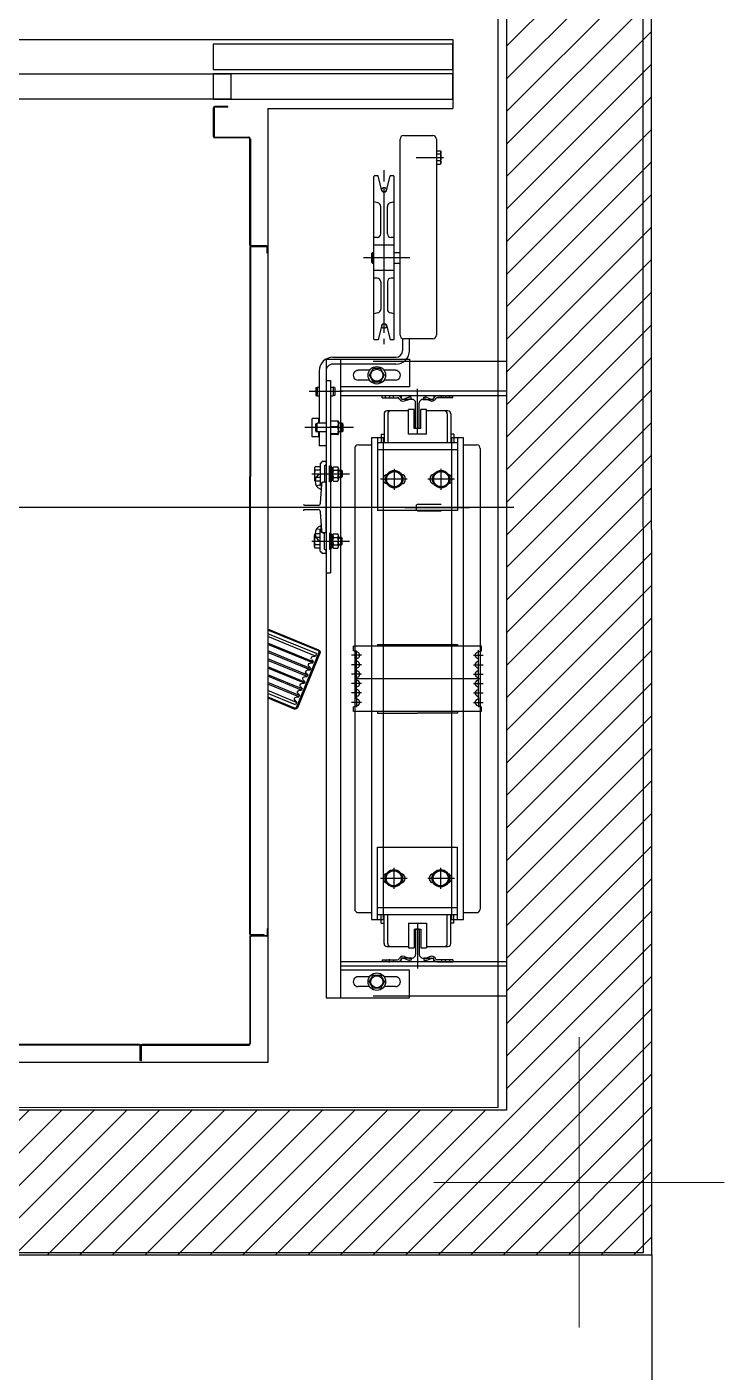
# Model space of a CAD drawing. Header units: metres. Extents: x 219 to 707, y -561 to -17.
# Drawn here: x 358.946 to 359.911, y -282.827 to -280.973 of the extents above; entities that cross this region are included whole.
import ezdxf

# ---------------------------------------------------------------- set-up
doc = ezdxf.new("R2010")
doc.units = ezdxf.units.M
for name, color, linetype in [('A-ASCENSORES', 1, 'Continuous'), ('Dr Ejes en bloque', 4, 'Continuous'), ('DR SOLAPE PILARES', 7, 'Continuous'), ('PISO', 251, 'Continuous'), ('TCOTA', 1, 'Continuous')]:
    doc.layers.add(name, color=color, linetype=linetype)
doc.layers.add('PILAR_EJES', color=1, linetype='Continuous', lineweight=0)
doc.layers.add('PILAR_HORMIGON', color=5, linetype='Continuous', lineweight=20)

# ---------------------------------------------------------------- blocks, each defined once
blk = doc.blocks.new('ASCENSOR PT')
for p, q in [((0.339, 0.5825), (0.339, 1.8975)), ((0.339, 1.8975), (1.3251, 1.8975)), ((0.5131, 1.8945), (0.5131, 1.8743)), ((0.514, 1.8945), (0.5131, 1.8945)), ((0.514, 1.8743), (0.514, 1.8945)), ((0.514, 1.8743), (0.514, 1.8945)), ((0.514, 1.8945), (0.5149, 1.8945)), ((0.5149, 1.8945), (0.5149, 1.8743)), ((0.5122, 1.8734), (0.3653, 1.8734)), ((0.3653, 1.8725), (0.5122, 1.8725)), ((0.5158, 1.8734), (1.1483, 1.8734)), ((0.5158, 1.8725), (1.1483, 1.8725)), ((0.3631, 1.8713), (0.3631, 1.7243)), ((0.364, 1.7243), (0.364, 1.8713)), ((0.0098, 1.8058), (0.1938, 1.8058)), ((0.0098, 1.8058), (0.0098, 0.9312)), ((0.2588, 1.8082), (0.1438, 1.8082)), ((0.1438, 1.8082), (0.1438, 1.7701)), ((0.2388, 0.9282), (0.2388, 1.8082)), ((0.2588, 0.9282), (0.2588, 1.8082)), ((0.1631, 1.7928), (0.1788, 1.7928)), ((0.1988, 1.7928), (0.2146, 1.7928)), ((0.0098, 1.7649), (0.2388, 1.7649)), ((0.1328, 1.7585), (0.1328, 1.7681)), ((0.1328, 1.7065), (0.1328, 1.7642)), ((0.1438, 1.7701), (0.2388, 1.7701)), ((0.1631, 1.7793), (0.1788, 1.7793)), ((0.1988, 1.7793), (0.2146, 1.7793)), ((0.0098, 1.7585), (0.2388, 1.7585)), ((0.0842, 1.7558), (0.0842, 1.7585)), ((0.1054, 1.7585), (0.0842, 1.7585)), ((0.0842, 1.7558), (0.1054, 1.7558)), ((0.0887, 1.7558), (0.0887, 1.7585)), ((0.0942, 1.7594), (0.0942, 1.755)), ((0.0997, 1.7558), (0.0997, 1.7585)), ((0.1078, 1.7544), (0.1081, 1.7538)), ((0.1105, 1.7552), (0.1101, 1.7558)), ((0.1103, 1.7585), (0.1103, 1.7545)), ((0.1103, 1.7585), (0.1553, 1.7585)), ((0.1253, 1.7535), (0.1113, 1.7535)), ((0.12, 1.7562), (0.1138, 1.7539)), ((0.1148, 1.7514), (0.1209, 1.7536)), ((0.1242, 1.7565), (0.1219, 1.7565)), ((0.1219, 1.7538), (0.1242, 1.7538)), ((0.1242, 1.7538), (0.1242, 1.7565)), ((0.1303, 1.7135), (0.1303, 1.7485)), ((0.1353, 1.7135), (0.1353, 1.7485)), ((0.1403, 1.7535), (0.1543, 1.7535)), ((0.1414, 1.7538), (0.1414, 1.7565)), ((0.1414, 1.7565), (0.1438, 1.7565)), ((0.1438, 1.7538), (0.1414, 1.7538)), ((0.1509, 1.7514), (0.1447, 1.7536)), ((0.1457, 1.7562), (0.1518, 1.7539)), ((0.1551, 1.7552), (0.1555, 1.7558)), ((0.1553, 1.7585), (0.1553, 1.7545)), ((0.1579, 1.7544), (0.1575, 1.7538)), ((0.1603, 1.7585), (0.1814, 1.7585)), ((0.1814, 1.7558), (0.1603, 1.7558)), ((0.1659, 1.7558), (0.1659, 1.7585)), ((0.1714, 1.7594), (0.1714, 1.755)), ((0.1769, 1.7558), (0.1769, 1.7585)), ((0.1814, 1.7558), (0.1814, 1.7585)), ((0.0868, 1.7335), (0.0868, 1.6935)), ((0.1203, 1.7375), (0.0908, 1.7375)), ((0.0918, 1.7335), (0.0918, 1.6935)), ((0.1203, 1.7055), (0.1203, 1.7395)), ((0.1283, 1.7395), (0.1203, 1.7395)), ((0.1283, 1.7135), (0.1283, 1.7395)), ((0.1453, 1.7395), (0.1373, 1.7395)), ((0.1373, 1.7135), (0.1373, 1.7395)), ((0.1453, 1.7055), (0.1453, 1.7395)), ((0.1748, 1.7375), (0.1453, 1.7375)), ((0.1738, 1.7335), (0.1738, 1.6935)), ((0.1788, 1.7335), (0.1788, 1.6935)), ((0.1373, 1.7135), (0.1283, 1.7135)), ((0.1303, 1.7135), (0.1353, 1.7135)), ((0.339, 1.7216), (0.339, 1.7134)), ((0.339, 1.7134), (0.3399, 1.7134)), ((0.3399, 1.7134), (0.3399, 1.7216)), ((0.3408, 1.7234), (0.3622, 1.7234)), ((0.3622, 1.7225), (0.3408, 1.7225)), ((0.3622, 1.7225), (0.344, 1.7225)), ((0.344, 1.7225), (0.344, 1.7216)), ((0.344, 1.7216), (0.3622, 1.7216)), ((0.3631, 1.7207), (0.3631, 1.405)), ((0.364, 1.7207), (0.364, 1.405)), ((0.0693, 1.6909), (0.0513, 1.6909)), ((0.0693, 1.7005), (0.0693, 1.0366)), ((0.0853, 1.7005), (0.0693, 1.7005)), ((0.0778, 1.7005), (0.0778, 1.6006)), ((0.0868, 1.7005), (0.0778, 1.7005)), ((0.1878, 1.6935), (0.0778, 1.6935)), ((0.0828, 1.7055), (0.0828, 1.6935)), ((0.0828, 1.7055), (0.0868, 1.7055)), ((0.0853, 1.7005), (0.0853, 1.0366)), ((0.1453, 1.7055), (0.1203, 1.7055)), ((0.1283, 1.7055), (0.1203, 1.7055)), ((0.1828, 1.7055), (0.1788, 1.7055)), ((0.1878, 1.7005), (0.1788, 1.7005)), ((0.1963, 1.7005), (0.1803, 1.7005)), ((0.1803, 1.0366), (0.1803, 1.7005)), ((0.1828, 1.7055), (0.1828, 1.6935)), ((0.1878, 1.7005), (0.1878, 1.6006)), ((0.1963, 1.0366), (0.1963, 1.7005)), ((0.2143, 1.6909), (0.1963, 1.6909)), ((0.0463, 1.0512), (0.0463, 1.6859)), ((0.1878, 1.684), (0.0778, 1.684)), ((0.2193, 1.0512), (0.2193, 1.6859)), ((0.0904, 1.6495), (0.1008, 1.6555)), ((0.1008, 1.658), (0.1008, 1.6291)), ((0.1008, 1.6555), (0.1112, 1.6495)), ((0.1551, 1.6495), (0.1654, 1.6555)), ((0.1648, 1.658), (0.1648, 1.6291)), ((0.1654, 1.6555), (0.1758, 1.6495)), ((0.1184, 1.6436), (0.082, 1.6436)), ((0.0904, 1.6376), (0.0904, 1.6495)), ((0.1008, 1.6316), (0.0904, 1.6376)), ((0.1112, 1.6376), (0.1008, 1.6316)), ((0.1112, 1.6495), (0.1112, 1.6376)), ((0.1836, 1.6436), (0.1472, 1.6436)), ((0.1551, 1.6376), (0.1551, 1.6495)), ((0.1654, 1.6316), (0.1551, 1.6376)), ((0.1758, 1.6376), (0.1654, 1.6316)), ((0.1758, 1.6495), (0.1758, 1.6376)), ((0.1878, 1.6006), (0.0778, 1.6006)), ((0.0448, 1.4137), (0.2208, 1.4137)), ((0.0448, 1.4137), (0.0448, 1.4075)), ((0.0777, 1.4137), (0.0778, 1.4162)), ((0.0778, 1.4162), (0.1328, 1.4162)), ((0.1878, 1.4162), (0.1328, 1.4162)), ((0.188, 1.4137), (0.1878, 1.4162)), ((0.2208, 1.4137), (0.2208, 1.4075)), ((0.0556, 1.4012), (0.0421, 1.4012)), ((0.0504, 1.4054), (0.0448, 1.4075)), ((0.0488, 1.3944), (0.0488, 1.4079)), ((0.0504, 1.397), (0.0488, 1.3964)), ((0.0488, 1.3964), (0.0488, 1.393)), ((0.0488, 1.395), (0.0488, 1.3815)), ((0.0504, 1.3924), (0.0488, 1.393)), ((0.2101, 1.4012), (0.2236, 1.4012)), ((0.2153, 1.4054), (0.2208, 1.4075)), ((0.2153, 1.397), (0.2168, 1.3964)), ((0.2153, 1.3924), (0.2168, 1.393)), ((0.2168, 1.3944), (0.2168, 1.4079)), ((0.2168, 1.3964), (0.2168, 1.393)), ((0.2168, 1.395), (0.2168, 1.3815)), ((0.2955, 1.3917), (0.2962, 1.3934)), ((0.2978, 1.389), (0.2955, 1.3917)), ((0.2955, 1.3917), (0.339, 1.3739)), ((0.2998, 1.3938), (0.2962, 1.3934)), ((0.2962, 1.3934), (0.339, 1.3759)), ((0.2993, 1.4011), (0.3007, 1.4045)), ((0.3016, 1.3983), (0.2993, 1.4011)), ((0.2993, 1.4011), (0.339, 1.3848)), ((0.3007, 1.4045), (0.339, 1.3888)), ((0.3631, 1.405), (0.3631, 1.09)), ((0.364, 1.405), (0.364, 1.09)), ((0.0556, 1.3882), (0.0421, 1.3882)), ((0.0556, 1.3752), (0.0421, 1.3752)), ((0.0504, 1.384), (0.0488, 1.3834)), ((0.0488, 1.3834), (0.0488, 1.38)), ((0.0488, 1.382), (0.0488, 1.3685)), ((0.0504, 1.3794), (0.0488, 1.38)), ((0.0504, 1.3794), (0.0488, 1.38)), ((0.2101, 1.3882), (0.2236, 1.3882)), ((0.2101, 1.3752), (0.2236, 1.3752)), ((0.2153, 1.384), (0.2168, 1.3834)), ((0.2153, 1.3794), (0.2168, 1.38)), ((0.2153, 1.3794), (0.2168, 1.38)), ((0.2168, 1.3834), (0.2168, 1.38)), ((0.2168, 1.382), (0.2168, 1.3685)), ((0.2879, 1.3731), (0.2886, 1.3748)), ((0.2901, 1.3703), (0.2879, 1.3731)), ((0.2879, 1.3731), (0.339, 1.3521)), ((0.2921, 1.3752), (0.2886, 1.3748)), ((0.2886, 1.3748), (0.339, 1.3541)), ((0.2917, 1.3824), (0.2924, 1.3841)), ((0.294, 1.3796), (0.2917, 1.3824)), ((0.2917, 1.3824), (0.339, 1.363)), ((0.2959, 1.3845), (0.2924, 1.3841)), ((0.2924, 1.3841), (0.339, 1.365)), ((0.0556, 1.3622), (0.0421, 1.3622)), ((0.0463, 1.3685), (0.2193, 1.3685)), ((0.0504, 1.371), (0.0488, 1.3704)), ((0.0488, 1.3704), (0.0488, 1.367)), ((0.0488, 1.369), (0.0488, 1.3555)), ((0.0504, 1.3664), (0.0488, 1.367)), ((0.0504, 1.3664), (0.0488, 1.367)), ((0.0504, 1.358), (0.0488, 1.3574)), ((0.0488, 1.3574), (0.0488, 1.354)), ((0.0488, 1.356), (0.0488, 1.3425)), ((0.0504, 1.3534), (0.0488, 1.354)), ((0.0504, 1.3534), (0.0488, 1.354)), ((0.2101, 1.3622), (0.2236, 1.3622)), ((0.2153, 1.371), (0.2168, 1.3704)), ((0.2153, 1.3664), (0.2168, 1.367)), ((0.2153, 1.3664), (0.2168, 1.367)), ((0.2153, 1.358), (0.2168, 1.3574)), ((0.2153, 1.3534), (0.2168, 1.354)), ((0.2153, 1.3534), (0.2168, 1.354)), ((0.2168, 1.3704), (0.2168, 1.367)), ((0.2168, 1.369), (0.2168, 1.3555)), ((0.2168, 1.3574), (0.2168, 1.354)), ((0.2168, 1.356), (0.2168, 1.3425)), ((0.2802, 1.3544), (0.2809, 1.3561)), ((0.2802, 1.3544), (0.339, 1.3303)), ((0.2825, 1.3516), (0.2802, 1.3544)), ((0.2845, 1.3565), (0.2809, 1.3561)), ((0.2809, 1.3561), (0.339, 1.3323)), ((0.284, 1.3637), (0.2847, 1.3654)), ((0.2863, 1.361), (0.284, 1.3637)), ((0.284, 1.3637), (0.339, 1.3412)), ((0.2883, 1.3658), (0.2847, 1.3654)), ((0.2847, 1.3654), (0.339, 1.3432)), ((0.0556, 1.3492), (0.0421, 1.3492)), ((0.0556, 1.3362), (0.0421, 1.3362)), ((0.0504, 1.345), (0.0488, 1.3444)), ((0.0488, 1.3444), (0.0488, 1.341)), ((0.0488, 1.3427), (0.0488, 1.3292)), ((0.0504, 1.3404), (0.0488, 1.341)), ((0.2101, 1.3492), (0.2236, 1.3492)), ((0.2101, 1.3362), (0.2236, 1.3362)), ((0.2153, 1.345), (0.2168, 1.3444)), ((0.2153, 1.3404), (0.2168, 1.341)), ((0.2168, 1.3444), (0.2168, 1.341)), ((0.2168, 1.343), (0.2168, 1.3295)), ((0.2719, 1.334), (0.2733, 1.3374)), ((0.2768, 1.3378), (0.2733, 1.3374)), ((0.2733, 1.3374), (0.339, 1.3105)), ((0.2764, 1.3451), (0.2771, 1.3468)), ((0.2764, 1.3451), (0.339, 1.3194)), ((0.2786, 1.3423), (0.2764, 1.3451)), ((0.2806, 1.3471), (0.2771, 1.3468)), ((0.2771, 1.3468), (0.339, 1.3214)), ((0.0504, 1.332), (0.0448, 1.33)), ((0.0448, 1.33), (0.0448, 1.3237)), ((0.0448, 1.3237), (0.2208, 1.3237)), ((0.0778, 1.3212), (0.0777, 1.3237)), ((0.1878, 1.3212), (0.0778, 1.3212)), ((0.1878, 1.3212), (0.188, 1.3237)), ((0.2153, 1.332), (0.2208, 1.33)), ((0.2208, 1.33), (0.2208, 1.3237)), ((0.2719, 1.334), (0.339, 1.3065)), ((0.2525, 0.9575), (0.2525, 1.2225)), ((0.2588, 1.2225), (0.2525, 1.2225)), ((0.2588, 0.9575), (0.2588, 1.2225)), ((0.2487, 1.1888), (0.2427, 1.1888)), ((0.2497, 1.1876), (0.2497, 1.17)), ((0.2519, 1.1876), (0.2497, 1.1876)), ((0.2519, 1.1898), (0.2519, 1.1678)), ((0.2541, 1.1898), (0.2519, 1.1898)), ((0.2519, 1.17), (0.2519, 1.1876)), ((0.2541, 1.1678), (0.2541, 1.1898)), ((0.2588, 1.1948), (0.2588, 1.1916)), ((0.2596, 1.1908), (0.2598, 1.1908)), ((0.2598, 1.1958), (0.2638, 1.1958)), ((0.2608, 1.1898), (0.2608, 1.1686)), ((0.2668, 1.1928), (0.2668, 1.1641)), ((0.2668, 1.1888), (0.2738, 1.1888)), ((0.2668, 1.1888), (0.2668, 1.1688)), ((0.2786, 1.1788), (0.2267, 1.1788)), ((0.2377, 1.1838), (0.2368, 1.1829)), ((0.2368, 1.1829), (0.2368, 1.1747)), ((0.2417, 1.1829), (0.2368, 1.1829)), ((0.2417, 1.1747), (0.2368, 1.1747)), ((0.2368, 1.1747), (0.2377, 1.1738)), ((0.2377, 1.1838), (0.2377, 1.1738)), ((0.2417, 1.1838), (0.2377, 1.1838)), ((0.2377, 1.1738), (0.2417, 1.1738)), ((0.2417, 1.1863), (0.2417, 1.1713)), ((0.2487, 1.1838), (0.2427, 1.1838)), ((0.2487, 1.1738), (0.2427, 1.1738)), ((0.2487, 1.1688), (0.2427, 1.1688)), ((0.2497, 1.1713), (0.2497, 1.1863)), ((0.2519, 1.1798), (0.2497, 1.1808)), ((0.2519, 1.1788), (0.2497, 1.1798)), ((0.2497, 1.17), (0.2519, 1.17)), ((0.2668, 1.1838), (0.2738, 1.1838)), ((0.2668, 1.1738), (0.2738, 1.1738)), ((0.2668, 1.1688), (0.2738, 1.1688)), ((0.2748, 1.1863), (0.2748, 1.1713)), ((0.2519, 1.1678), (0.2541, 1.1678)), ((0.2588, 1.1675), (0.2588, 1.0975)), ((0.2588, 1.1675), (0.262, 1.1675)), ((0.2616, 1.1676), (0.2645, 1.167)), ((0.2667, 1.1384), (0.265, 1.1647)), ((0.2653, 1.166), (0.2653, 1.1589)), ((0.2676, 1.1631), (0.272, 1.1623)), ((0.1502, 1.1325), (0.0611, 1.1325)), ((0.0778, 1.1365), (0.1878, 1.1365)), ((0.0778, 1.0365), (0.0778, 1.1365)), ((0.133, 1.137), (0.1, 1.137)), ((0.134, 1.136), (0.133, 1.137)), ((0.134, 1.136), (0.134, 1.129)), ((0.1878, 1.0365), (0.1878, 1.1365)), ((0.2883, 1.1355), (0.2696, 1.1355)), ((0.2898, 1.137), (0.2898, 1.137)), ((0.133, 1.128), (0.1, 1.128)), ((0.134, 1.129), (0.133, 1.128)), ((0.265, 1.1004), (0.2667, 1.1267)), ((0.2883, 1.1295), (0.2696, 1.1295)), ((0.2898, 1.128), (0.2898, 1.128)), ((0.0898, 1.0995), (0.1002, 1.1055)), ((0.0898, 1.0876), (0.0898, 1.0995)), ((0.1002, 1.1055), (0.1106, 1.0995)), ((0.1008, 1.0791), (0.1008, 1.108)), ((0.1106, 1.0995), (0.1106, 1.0876)), ((0.1544, 1.0995), (0.1648, 1.1055)), ((0.1544, 1.0876), (0.1544, 1.0995)), ((0.1648, 1.0791), (0.1648, 1.108)), ((0.1648, 1.1055), (0.1752, 1.0995)), ((0.1752, 1.0995), (0.1752, 1.0876)), ((0.2487, 1.0963), (0.2427, 1.0963)), ((0.2497, 1.0775), (0.2497, 1.0951)), ((0.2497, 1.0951), (0.2519, 1.0951)), ((0.2519, 1.0753), (0.2519, 1.0973)), ((0.2519, 1.0973), (0.2541, 1.0973)), ((0.2519, 1.0951), (0.2519, 1.0775)), ((0.2541, 1.0973), (0.2541, 1.0753)), ((0.2588, 1.0975), (0.262, 1.0975)), ((0.2608, 1.0753), (0.2608, 1.0965)), ((0.2616, 1.0975), (0.2645, 1.0981)), ((0.2653, 1.0991), (0.2653, 1.1062)), ((0.2668, 1.0723), (0.2668, 1.101)), ((0.2668, 1.0763), (0.2668, 1.0963)), ((0.2668, 1.0963), (0.2738, 1.0963)), ((0.2676, 1.102), (0.272, 1.1028)), ((0.082, 1.0935), (0.1184, 1.0935)), ((0.1002, 1.0816), (0.0898, 1.0876)), ((0.1106, 1.0876), (0.1002, 1.0816)), ((0.1472, 1.0935), (0.1836, 1.0935)), ((0.1648, 1.0816), (0.1544, 1.0876)), ((0.1752, 1.0876), (0.1648, 1.0816)), ((0.2786, 1.0863), (0.2267, 1.0863)), ((0.2368, 1.0904), (0.2377, 1.0913)), ((0.2368, 1.0822), (0.2368, 1.0904)), ((0.2417, 1.0904), (0.2368, 1.0904)), ((0.2417, 1.0822), (0.2368, 1.0822)), ((0.2377, 1.0813), (0.2368, 1.0822)), ((0.2377, 1.0813), (0.2377, 1.0913)), ((0.2377, 1.0913), (0.2417, 1.0913)), ((0.2417, 1.0813), (0.2377, 1.0813)), ((0.2417, 1.0788), (0.2417, 1.0938)), ((0.2487, 1.0913), (0.2427, 1.0913)), ((0.2487, 1.0813), (0.2427, 1.0813)), ((0.2487, 1.0763), (0.2427, 1.0763)), ((0.2497, 1.0938), (0.2497, 1.0788)), ((0.2519, 1.0863), (0.2497, 1.0853)), ((0.2519, 1.0853), (0.2497, 1.0843)), ((0.2519, 1.0775), (0.2497, 1.0775)), ((0.2541, 1.0753), (0.2519, 1.0753)), ((0.2668, 1.0913), (0.2738, 1.0913)), ((0.2668, 1.0813), (0.2738, 1.0813)), ((0.2668, 1.0763), (0.2738, 1.0763)), ((0.2748, 1.0788), (0.2748, 1.0938)), ((0.3631, 0.7743), (0.3631, 1.09)), ((0.364, 0.7743), (0.364, 1.09)), ((0.2588, 1.0703), (0.2588, 1.0735)), ((0.2596, 1.0743), (0.2598, 1.0743)), ((0.2598, 1.0693), (0.2638, 1.0693)), ((0.0693, 1.0462), (0.0513, 1.0462)), ((0.0778, 1.0531), (0.1878, 1.0531)), ((0.0778, 1.0435), (0.1878, 1.0435)), ((0.0828, 1.0315), (0.0828, 1.0435)), ((0.0868, 1.0035), (0.0868, 1.0435)), ((0.0918, 1.0035), (0.0918, 1.0435)), ((0.1738, 1.0035), (0.1738, 1.0435)), ((0.1788, 1.0035), (0.1788, 1.0435)), ((0.1828, 1.0315), (0.1828, 1.0435)), ((0.2143, 1.0462), (0.1963, 1.0462)), ((0.2588, 0.9445), (0.2588, 1.0475)), ((0.2588, 1.0475), (0.2683, 1.0475)), ((0.2683, 1.0285), (0.2683, 1.0475)), ((0.0693, 1.0366), (0.0853, 1.0366)), ((0.0778, 1.0365), (0.0868, 1.0365)), ((0.0828, 1.0315), (0.0868, 1.0315)), ((0.1203, 1.0315), (0.1453, 1.0315)), ((0.1203, 1.0315), (0.1203, 0.9975)), ((0.1283, 1.0235), (0.1283, 0.9975)), ((0.1283, 1.0235), (0.1373, 1.0235)), ((0.1303, 1.0235), (0.1353, 1.0235)), ((0.1303, 1.0235), (0.1303, 0.9885)), ((0.1328, 1.0306), (0.1328, 0.9729)), ((0.1353, 1.0235), (0.1353, 0.9885)), ((0.1373, 1.0315), (0.1453, 1.0315)), ((0.1373, 1.0235), (0.1373, 0.9975)), ((0.1453, 1.0315), (0.1453, 0.9975)), ((0.1788, 1.0365), (0.1878, 1.0365)), ((0.1828, 1.0315), (0.1788, 1.0315)), ((0.1803, 1.0366), (0.1963, 1.0366)), ((0.2208, 1.0225), (0.2878, 1.0225)), ((0.2354, 1.0275), (0.2365, 1.0285)), ((0.2354, 1.0275), (0.2354, 1.0176)), ((0.2365, 1.0285), (0.2365, 1.0165)), ((0.2365, 1.0285), (0.2414, 1.0285)), ((0.2414, 1.0308), (0.2419, 1.0316)), ((0.2414, 1.0142), (0.2414, 1.0308)), ((0.2426, 1.032), (0.2522, 1.032)), ((0.2426, 1.031), (0.2522, 1.031)), ((0.2426, 1.0216), (0.2525, 1.0216)), ((0.2588, 1.0285), (0.2708, 1.0285)), ((0.2688, 1.0352), (0.2688, 1.0285)), ((0.2688, 1.0352), (0.2778, 1.0352)), ((0.2708, 1.0285), (0.2708, 1.0165)), ((0.2728, 1.028), (0.2708, 1.0285)), ((0.2728, 1.028), (0.2728, 1.0278)), ((0.2728, 1.0272), (0.2728, 1.0278)), ((0.2728, 1.0272), (0.2728, 1.0171)), ((0.2778, 1.0352), (0.2778, 1.0098)), ((0.2354, 1.0176), (0.2365, 1.0165)), ((0.2365, 1.0165), (0.2414, 1.0165)), ((0.2414, 1.0142), (0.2419, 1.0135)), ((0.2522, 1.0131), (0.2426, 1.0131)), ((0.2588, 1.0165), (0.2708, 1.0165)), ((0.2683, 0.9445), (0.2683, 1.0165)), ((0.2688, 1.0165), (0.2688, 1.0098)), ((0.2688, 1.0098), (0.2778, 1.0098)), ((0.2728, 1.0171), (0.2708, 1.0165)), ((0.0908, 0.9995), (0.1203, 0.9995)), ((0.1078, 0.9827), (0.1081, 0.9833)), ((0.1253, 0.9835), (0.1113, 0.9835)), ((0.12, 0.9809), (0.1138, 0.9832)), ((0.1148, 0.9857), (0.1209, 0.9835)), ((0.1203, 0.9975), (0.1283, 0.9975)), ((0.1219, 0.9833), (0.1242, 0.9833)), ((0.1242, 0.9833), (0.1242, 0.9805)), ((0.1373, 0.9975), (0.1453, 0.9975)), ((0.1403, 0.9835), (0.1543, 0.9835)), ((0.1414, 0.9833), (0.1414, 0.9805)), ((0.1438, 0.9833), (0.1414, 0.9833)), ((0.1509, 0.9857), (0.1447, 0.9835)), ((0.1453, 0.9995), (0.1748, 0.9995)), ((0.1457, 0.9809), (0.1518, 0.9832)), ((0.1579, 0.9827), (0.1575, 0.9833)), ((0.0098, 0.9785), (0.2388, 0.9785)), ((0.0098, 0.9722), (0.2388, 0.9722)), ((0.0842, 0.9813), (0.1054, 0.9813)), ((0.0842, 0.9813), (0.0842, 0.9785)), ((0.1054, 0.9785), (0.0842, 0.9785)), ((0.0887, 0.9813), (0.0887, 0.9785)), ((0.0942, 0.9777), (0.0942, 0.9821)), ((0.0997, 0.9813), (0.0997, 0.9785)), ((0.1105, 0.9819), (0.1101, 0.9813)), ((0.1103, 0.9785), (0.1103, 0.9825)), ((0.1103, 0.9785), (0.1553, 0.9785)), ((0.1242, 0.9805), (0.1219, 0.9805)), ((0.1328, 0.9785), (0.1328, 0.969)), ((0.1414, 0.9805), (0.1438, 0.9805)), ((0.1438, 0.9282), (0.1438, 0.9663)), ((0.1438, 0.9663), (0.2388, 0.9663)), ((0.1551, 0.9819), (0.1555, 0.9813)), ((0.1553, 0.9785), (0.1553, 0.9825)), ((0.1814, 0.9813), (0.1603, 0.9813)), ((0.1603, 0.9785), (0.1814, 0.9785)), ((0.1659, 0.9813), (0.1659, 0.9785)), ((0.1714, 0.9777), (0.1714, 0.9821)), ((0.1769, 0.9813), (0.1769, 0.9785)), ((0.1814, 0.9813), (0.1814, 0.9785)), ((0.2358, 0.9725), (0.2821, 0.9725)), ((0.2468, 0.978), (0.2488, 0.9785)), ((0.2468, 0.9671), (0.2468, 0.978)), ((0.2468, 0.9671), (0.2488, 0.9665)), ((0.2488, 0.9665), (0.2488, 0.9785)), ((0.2525, 0.9785), (0.2488, 0.9785)), ((0.2525, 0.9665), (0.2488, 0.9665)), ((0.2708, 0.9785), (0.2683, 0.9785)), ((0.2708, 0.9665), (0.2683, 0.9665)), ((0.2708, 0.9665), (0.2708, 0.9785)), ((0.2728, 0.978), (0.2708, 0.9785)), ((0.2728, 0.9671), (0.2708, 0.9665)), ((0.2728, 0.9671), (0.2728, 0.978)), ((0.1631, 0.957), (0.1788, 0.957)), ((0.1988, 0.957), (0.2146, 0.957)), ((0.2588, 0.9575), (0.2525, 0.9575)), ((0.0098, 0.9312), (0.1938, 0.9312)), ((0.2588, 0.9282), (0.1438, 0.9282)), ((0.1628, 0.935), (0.2493, 0.935)), ((0.1631, 0.9435), (0.1788, 0.9435)), ((0.1988, 0.9435), (0.2146, 0.9435)), ((0.1438, 0.916), (0.1438, 0.9)), ((0.1533, 0.8998), (0.1533, 0.916)), ((0.2493, 0.9255), (0.1628, 0.9255)), ((0.1068, 0.625), (0.1068, 0.895)), ((0.1118, 0.9), (0.1518, 0.9)), ((0.1568, 0.895), (0.1568, 0.625)), ((0.1658, 0.9015), (0.1648, 0.9005)), ((0.1648, 0.9005), (0.1648, 0.6765)), ((0.1658, 0.9015), (0.1706, 0.9015)), ((0.1757, 0.881), (0.1706, 0.9015)), ((0.1788, 0.9074), (0.1788, 0.9)), ((0.1788, 0.892), (0.1788, 0.6913)), ((0.1819, 0.881), (0.187, 0.9015)), ((0.187, 0.9015), (0.1918, 0.9015)), ((0.1918, 0.9015), (0.1928, 0.9005)), ((0.1928, 0.9005), (0.1928, 0.6765)), ((0.1648, 0.8655), (0.1702, 0.8644)), ((0.1742, 0.8215), (0.1742, 0.8595)), ((0.1835, 0.8215), (0.1835, 0.8595)), ((0.1875, 0.8644), (0.1928, 0.8655)), ((0.1648, 0.8165), (0.1692, 0.8165)), ((0.1885, 0.8165), (0.1928, 0.8165)), ((0.1648, 0.806), (0.178, 0.806)), ((0.1796, 0.806), (0.1928, 0.806)), ((0.1434, 0.7885), (0.2073, 0.7885)), ((0.1648, 0.796), (0.1568, 0.796)), ((0.1648, 0.781), (0.1568, 0.781)), ((0.1949, 0.796), (0.1928, 0.796)), ((0.1949, 0.781), (0.1928, 0.781)), ((0.1949, 0.796), (0.1949, 0.781)), ((0.1959, 0.795), (0.1949, 0.796)), ((0.1959, 0.782), (0.1949, 0.781)), ((0.1959, 0.795), (0.1959, 0.782)), ((0.339, 0.7739), (0.339, 0.7821)), ((0.339, 0.7821), (0.3399, 0.7821)), ((0.3399, 0.7821), (0.3399, 0.7739)), ((0.1648, 0.771), (0.178, 0.771)), ((0.1648, 0.7605), (0.1692, 0.7605)), ((0.1796, 0.771), (0.1928, 0.771)), ((0.1885, 0.7605), (0.1928, 0.7605)), ((0.3622, 0.773), (0.3408, 0.773)), ((0.3408, 0.7721), (0.3622, 0.7721)), ((0.344, 0.7734), (0.3622, 0.7734)), ((0.344, 0.7725), (0.344, 0.7734)), ((0.3622, 0.7725), (0.344, 0.7725)), ((0.3631, 0.6243), (0.3631, 0.7712)), ((0.364, 0.7712), (0.364, 0.6243)), ((0.1742, 0.7555), (0.1742, 0.7176)), ((0.1835, 0.7555), (0.1835, 0.7176)), ((0.1648, 0.7115), (0.1702, 0.7127)), ((0.1875, 0.7127), (0.1928, 0.7115)), ((0.1757, 0.6961), (0.1706, 0.6755)), ((0.1819, 0.6961), (0.187, 0.6755)), ((0.1658, 0.6755), (0.1648, 0.6765)), ((0.1658, 0.6755), (0.1706, 0.6755)), ((0.1788, 0.6835), (0.1788, 0.6676)), ((0.187, 0.6755), (0.1918, 0.6755)), ((0.1918, 0.6755), (0.1928, 0.6765)), ((0.1344, 0.65), (0.097, 0.65)), ((0.1004, 0.658), (0.101, 0.6591)), ((0.1004, 0.658), (0.1004, 0.6497)), ((0.1004, 0.6497), (0.1004, 0.642)), ((0.1062, 0.6593), (0.1011, 0.6593)), ((0.1062, 0.6543), (0.1011, 0.6543)), ((0.1062, 0.6593), (0.1062, 0.6543)), ((0.1062, 0.6574), (0.1068, 0.6574)), ((0.1062, 0.6543), (0.1062, 0.6451)), ((0.1004, 0.642), (0.101, 0.641)), ((0.1062, 0.6451), (0.1011, 0.6451)), ((0.1062, 0.6408), (0.1011, 0.6408)), ((0.1062, 0.6451), (0.1062, 0.6408)), ((0.1062, 0.6427), (0.1068, 0.6427)), ((0.1518, 0.62), (0.1118, 0.62)), ((0.3653, 0.623), (0.4122, 0.623)), ((0.4122, 0.6221), (0.3653, 0.6221)), ((0.4131, 0.5818), (0.4131, 0.6212)), ((0.414, 0.6212), (0.414, 0.5818)), ((0.0843, 0.4875), (0.0843, 0.5825)), ((0.339, 0.5825), (0.0843, 0.5825)), ((0.394, 0.5809), (0.394, 0.58)), ((0.394, 0.5809), (0.4122, 0.5809)), ((0.394, 0.58), (0.4122, 0.58)), ((0.4143, 0.57), (0.0843, 0.57)), ((0.0843, 0.57), (0.0843, 0.535)), ((0.3901, 0.535), (0.3901, 0.57)), ((0.3901, 0.57), (0.8201, 0.57)), ((0.4143, 0.535), (0.4143, 0.57)), ((0.0843, 0.535), (0.4143, 0.535)), ((0.4143, 0.529), (0.0843, 0.529)), ((0.0843, 0.529), (0.0843, 0.494)), ((0.8201, 0.535), (0.3901, 0.535)), ((0.4143, 0.494), (0.4143, 0.529)), ((0.0843, 0.494), (0.4143, 0.494)), ((1.3251, 0.4875), (0.0843, 0.4875)), ((1.3251, 0.4875), (0.094, 0.4875))]:
    blk.add_line(p, q)
at = {"ltscale": 10}
for p, q in [((0.339, 1.3936), (0.3014, 1.409)), ((0.339, 1.3951), (0.3019, 1.4103)), ((0.2671, 1.3326), (0.2983, 1.4088)), ((0.2996, 1.4083), (0.2684, 1.3321)), ((0.2686, 1.329), (0.339, 1.3002)), ((0.2692, 1.3303), (0.339, 1.3017))]:
    blk.add_line(p, q, dxfattribs=at)
for centre, radius, start, end in [((0.1054, 1.753), 0.0055, 30, 90), ((0.1054, 1.753), 0.00275, 30, 90), ((0.1129, 1.7565), 0.0055, 210, 290.2339), ((0.1113, 1.7545), 0.001, 180, 270), ((0.1129, 1.7565), 0.00275, 210, 290.2339), ((0.1219, 1.751), 0.0055, 90, 110.2339), ((0.1219, 1.751), 0.00275, 90, 110.2339), ((0.1253, 1.7485), 0.005, 0, 90), ((0.1403, 1.7485), 0.005, 90, 180), ((0.1438, 1.751), 0.0055, 69.7661, 90), ((0.1438, 1.751), 0.00275, 69.7661, 90), ((0.1528, 1.7565), 0.0055, 249.7661, 330), ((0.1528, 1.7565), 0.00275, 249.7661, 330), ((0.1543, 1.7545), 0.001, 270, 0), ((0.1603, 1.753), 0.0055, 90, 150), ((0.1603, 1.753), 0.00275, 90, 150), ((0.1054, 0.984), 0.00275, 270, 330), ((0.1129, 0.9806), 0.0055, 69.7661, 150), ((0.1113, 0.9825), 0.001, 90, 180), ((0.1129, 0.9806), 0.00275, 69.7661, 150), ((0.1219, 0.986), 0.00275, 249.7661, 270), ((0.1253, 0.9885), 0.005, 270, 0), ((0.1403, 0.9885), 0.005, 180, 270), ((0.1438, 0.986), 0.00275, 270, 290.2339), ((0.1528, 0.9806), 0.0055, 30, 110.2339), ((0.1528, 0.9806), 0.00275, 30, 110.2339), ((0.1543, 0.9825), 0.001, 0, 90), ((0.1603, 0.984), 0.00275, 210, 270), ((0.1054, 0.984), 0.0055, 270, 330), ((0.1219, 0.986), 0.0055, 249.7661, 270), ((0.1438, 0.986), 0.0055, 270, 290.2339), ((0.1603, 0.984), 0.0055, 210, 270)]:
    blk.add_arc(centre, radius, start, end)
for centre, major_axis, start_param, end_param in [((0.3653, 1.8713), (0.00153, 0.00153), 0.785398, 2.356194), ((0.3653, 1.8713), (-0.000898, 0.000898), -0.785398, 0.785398), ((0.5122, 1.8743), (0.00127, 0.00127), 3.926991, 5.497787), ((0.5122, 1.8743), (0.000636, 0.000636), 3.926991, 5.497787), ((0.5158, 1.8743), (-0.00127, 0.00127), 0.785398, 2.356194), ((0.5158, 1.8743), (-0.000636, 0.000636), 0.785398, 2.356194), ((0.1888, 1.7861), (0.00853, 0.00853), 5.497787, 11.780972), ((0.1631, 1.7861), (0.00477, 0.00477), 0.785398, 3.926991), ((0.1888, 1.7861), (-0.00587, 0.00587), 3.926991, 10.210176), ((0.2146, 1.7861), (-0.00477, 0.00477), 2.356194, 5.497787), ((0.0908, 1.7335), (-0.00283, 0.00283), -0.785398, 0.785398), ((0.0958, 1.7335), (-0.00283, 0.00283), -0.785398, 0.785398), ((0.1698, 1.7335), (0.00283, 0.00283), 5.497787, 7.068583), ((0.1748, 1.7335), (0.00283, 0.00283), 5.497787, 7.068583), ((0.1748, 1.7335), (0.00283, 0.00283), 5.497787, 7.068583), ((0.3622, 1.7243), (-0.00127, 0.00127), 2.356194, 3.926991), ((0.3622, 1.7243), (-0.000636, 0.000636), 2.356194, 3.926991), ((0.3408, 1.7216), (-0.00127, 0.00127), -0.785398, 0.785398), ((0.3408, 1.7216), (-0.000636, 0.000636), -0.785398, 0.785398), ((0.3622, 1.7207), (-0.00127, 0.00127), 3.926991, 5.497787), ((0.3622, 1.7207), (0.000636, 0.000636), 5.497787, 7.068583), ((0.0513, 1.6859), (-0.00354, 0.00354), -0.785398, 0.785398), ((0.2143, 1.6859), (0.00354, 0.00354), 5.497787, 7.068583), ((0.0926, 1.6436), (-0.00477, 0.00477), -0.512351, 2.083147), ((0.1008, 1.6436), (-0.00848, 0.00848), -0.785398, 5.497787), ((0.1008, 1.6436), (0.00734, 0.00734), 0.785398, 7.068583), ((0.1097, 1.6436), (0.00477, 0.00477), 4.084118, 6.911456), ((0.1566, 1.6436), (0.00477, 0.00477), 0.951413, 3.760976), ((0.1654, 1.6436), (-0.00848, 0.00848), -0.785398, 5.497787), ((0.1654, 1.6436), (-0.00734, 0.00734), -0.785398, 5.497787), ((0.1737, 1.6436), (-0.00477, 0.00477), 2.619386, 5.234596), ((0.0488, 1.4012), (0.00318, 0.00318), 4.275186, 6.720388), ((0.0488, 1.3882), (0.00318, 0.00318), 4.275186, 6.720388), ((0.2168, 1.4012), (0.00318, 0.00318), 1.133594, 3.578795), ((0.2168, 1.3882), (-0.00318, 0.00318), -0.437203, 2.007999), ((0.0488, 1.3752), (0.00318, 0.00318), 4.275186, 6.720388), ((0.2168, 1.3752), (-0.00318, 0.00318), -0.437203, 2.007999), ((0.0488, 1.3622), (-0.00318, 0.00318), 2.70439, 5.149592), ((0.0488, 1.3492), (0.00318, 0.00318), 4.275186, 6.720388), ((0.2168, 1.3622), (0.00318, 0.00318), 1.133594, 3.578795), ((0.2168, 1.3492), (-0.00318, 0.00318), -0.437203, 2.007999), ((0.0488, 1.3362), (-0.00318, 0.00318), 2.70439, 5.149592), ((0.2168, 1.3362), (0.00318, 0.00318), 1.133594, 3.578795), ((0.2453, 1.1863), (-0.00256, 0.00256), 0.024385, 1.546411), ((0.246, 1.1863), (-0.00256, 0.00256), 3.165978, 4.688004), ((0.2598, 1.1948), (0.000707, 0.000707), 0.785398, 2.356194), ((0.2596, 1.1916), (0.000566, 0.000566), 2.356194, 3.926991), ((0.2598, 1.1898), (0.000707, 0.000707), 5.497787, 7.068583), ((0.2638, 1.1948), (-0.000707, 0.000707), 3.926991, 5.497787), ((0.2658, 1.1948), (-0.000707, 0.000707), 0.785398, 2.356194), ((0.2658, 1.1928), (-0.000707, 0.000707), 3.926991, 5.497787), ((0.2712, 1.1863), (-0.00256, 0.00256), 3.165978, 4.688004), ((0.2547, 1.1788), (0.00919, 0.00919), 1.961403, 2.750986), ((0.2453, 1.1713), (-0.00256, 0.00256), 0.024385, 1.546411), ((0.2367, 1.1788), (-0.00919, 0.00919), 3.5322, 4.321782), ((0.246, 1.1713), (-0.00256, 0.00256), 3.165978, 4.688004), ((0.2618, 1.1686), (-0.000707, 0.000707), 0.785398, 2.137526), ((0.2625, 1.1685), (-0.00803, 0.00803), 2.710141, 3.952279), ((0.2678, 1.1796), (-0.000707, 0.000707), 0.785398, 2.1349), ((0.2625, 1.1685), (0.00803, 0.00803), 5.523076, 6.60202), ((0.2618, 1.1788), (-0.00919, 0.00919), 3.5322, 4.321782), ((0.2712, 1.1713), (-0.00256, 0.00256), 3.165978, 4.688004), ((0.262, 1.1645), (-0.00212, 0.00212), 3.98941, 5.497787), ((0.2643, 1.166), (0.000707, 0.000707), 5.497787, 6.849915), ((0.2663, 1.1589), (-0.000707, 0.000707), 0.785398, 2.464872), ((0.2678, 1.1641), (-0.000707, 0.000707), 0.785398, 2.173395), ((0.2696, 1.1385), (0.00212, 0.00212), 2.418613, 3.926991), ((0.2883, 1.137), (-0.00106, 0.00106), 2.356194, 3.926991), ((0.2696, 1.1265), (-0.00212, 0.00212), -0.785398, 0.722979), ((0.2883, 1.128), (0.00106, 0.00106), 5.497787, 7.068583), ((0.0919, 1.0935), (-0.00477, 0.00477), -0.522207, 2.093003), ((0.1002, 1.0935), (-0.00848, 0.00848), 2.35619449019234, 8.639379797371927), ((0.1002, 1.0935), (0.00734, 0.00734), 3.926991, 10.210176), ((0.1091, 1.0935), (0.00477, 0.00477), 4.093006, 6.902569), ((0.1559, 1.0935), (0.00477, 0.00477), 0.942526, 3.769863), ((0.1648, 1.0935), (-0.00848, 0.00848), 2.35619449019234, 8.639379797371927), ((0.1648, 1.0935), (0.00734, 0.00734), 3.926991, 10.210176), ((0.1731, 1.0935), (-0.00477, 0.00477), 2.629242, 5.22474), ((0.2453, 1.0938), (0.00256, 0.00256), 1.595182, 3.117207), ((0.246, 1.0938), (-0.00256, 0.00256), 3.165978, 4.688004), ((0.2618, 1.0965), (0.000707, 0.000707), 1.004067, 2.356194), ((0.262, 1.1005), (0.00212, 0.00212), 3.926991, 5.435368), ((0.2643, 1.0991), (-0.000707, 0.000707), 2.574863, 3.926991), ((0.2663, 1.1062), (0.000707, 0.000707), 0.676721, 2.356194), ((0.2625, 1.0966), (0.00803, 0.00803), 5.472498, 6.714637), ((0.2678, 1.101), (0.000707, 0.000707), 0.968197, 2.356194), ((0.2625, 1.0966), (-0.00803, 0.00803), 2.822758, 3.901702), ((0.2712, 1.0938), (0.00256, 0.00256), 4.736774, 6.2588), ((0.2547, 1.0863), (-0.00919, 0.00919), 0.390607, 1.180189), ((0.2453, 1.0788), (0.00256, 0.00256), 1.595182, 3.117207), ((0.2367, 1.0863), (0.00919, 0.00919), 5.102996, 5.892578), ((0.246, 1.0788), (-0.00256, 0.00256), 3.165978, 4.688004), ((0.2598, 1.0753), (0.000707, 0.000707), 3.926991, 5.497787), ((0.2678, 1.0855), (0.000707, 0.000707), 1.006692, 2.356194), ((0.2618, 1.0863), (0.00919, 0.00919), 5.102996, 5.892578), ((0.2712, 1.0788), (0.00256, 0.00256), 4.736774, 6.2588), ((0.2596, 1.0735), (-0.000566, 0.000566), -0.785398, 0.785398), ((0.2598, 1.0703), (0.000707, 0.000707), 2.356194, 3.926991), ((0.2638, 1.0703), (-0.000707, 0.000707), 2.356194, 3.926991), ((0.2658, 1.0703), (0.000707, 0.000707), 0.785398, 2.356194), ((0.2658, 1.0723), (-0.000707, 0.000707), 2.356194, 3.926991), ((0.0513, 1.0512), (0.00354, 0.00354), 2.356194, 3.926991), ((0.2143, 1.0512), (0.00354, 0.00354), 3.926991, 5.497787), ((0.0908, 1.0035), (-0.00283, 0.00283), 0.785398, 2.356194), ((0.0908, 1.0035), (-0.00283, 0.00283), 0.785398, 2.356194), ((0.0958, 1.0035), (-0.00283, 0.00283), 0.785398, 2.356194), ((0.1698, 1.0035), (0.00283, 0.00283), 3.926991, 5.497787), ((0.1748, 1.0035), (0.00283, 0.00283), 3.926991, 5.497787), ((0.1631, 0.9503), (0.00477, 0.00477), 0.785398, 3.926991), ((0.1888, 0.9503), (0.00853, 0.00853), 5.497787, 11.780972), ((0.1888, 0.9503), (-0.00587, 0.00587), 3.926991, 10.210176), ((0.2146, 0.9503), (-0.00477, 0.00477), 2.356194, 5.497787), ((0.1628, 0.916), (0.0134, 0.0134), 0.785398, 2.356194), ((0.2493, 0.9445), (0.0134, 0.0134), 3.926991, 5.497787), ((0.2493, 0.9445), (-0.00672, 0.00672), 2.356194, 3.926991), ((0.1628, 0.916), (-0.00672, 0.00672), -0.785398, 0.785398), ((0.1118, 0.895), (-0.00354, 0.00354), -0.785398, 0.785398), ((0.1518, 0.895), (-0.00354, 0.00354), 3.926991, 5.497787), ((0.1788, 0.8825), (-0.00225, 0.00225), 3.926991, 10.210176), ((0.1788, 0.8831), (-0.00264, 0.00264), 1.372941, 3.339448), ((0.1692, 0.8595), (0.00354, 0.00354), 5.497787, 6.857417), ((0.1885, 0.8595), (-0.00354, 0.00354), -0.574232, 0.785398), ((0.1692, 0.8215), (0.00354, 0.00354), 3.926991, 5.497787), ((0.1885, 0.8215), (-0.00354, 0.00354), 0.785398, 2.356194), ((0.1692, 0.7555), (0.00354, 0.00354), 5.497787, 7.068583), ((0.1885, 0.7555), (-0.00354, 0.00354), -0.785398, 0.785398), ((0.3408, 0.7739), (0.00127, 0.00127), 2.356194, 3.926991), ((0.3408, 0.7739), (0.000636, 0.000636), 2.356194, 3.926991), ((0.3622, 0.7743), (-0.000636, 0.000636), 2.356194, 3.926991), ((0.3622, 0.7743), (0.00127, 0.00127), 3.926991, 5.497787), ((0.3622, 0.7712), (0.00127, 0.00127), 5.497787, 7.068583), ((0.3622, 0.7712), (0.000636, 0.000636), 5.497787, 7.068583), ((0.1692, 0.7176), (-0.00354, 0.00354), 2.567361, 3.926991), ((0.1885, 0.7176), (-0.00354, 0.00354), 0.785398, 2.145028), ((0.1788, 0.6945), (0.00225, 0.00225), 5.497787, 11.780972), ((0.1788, 0.694), (0.00264, 0.00264), 6.08533, 8.051837), ((0.1118, 0.625), (0.00354, 0.00354), 2.356194, 3.926991), ((0.1518, 0.625), (-0.00354, 0.00354), 2.356194, 3.926991), ((0.3653, 0.6243), (-0.00153, 0.00153), 0.785398, 2.356194), ((0.3653, 0.6243), (0.000898, 0.000898), 2.356194, 3.926991), ((0.4122, 0.6212), (0.00127, 0.00127), 5.497787, 7.068583), ((0.4122, 0.6212), (0.000636, 0.000636), 5.497787, 7.068583), ((0.4122, 0.5818), (0.000636, 0.000636), 3.926991, 5.497787), ((0.4122, 0.5818), (0.00127, 0.00127), 3.926991, 5.497787)]:
    blk.add_ellipse(centre, major_axis=major_axis, ratio=1, start_param=start_param, end_param=end_param)
at = {"ltscale": 10, "extrusion": (0, 0, -1)}
for centre, major_axis, start_param, end_param in [((0.3009, 1.4077), (0.00195, 0.00195), 4.315846, 5.886643), ((0.3009, 1.4077), (-0.000973, 0.000973), 5.886643, 7.457439), ((0.2697, 1.3316), (-0.00195, 0.00195), 4.315846, 5.886643), ((0.2697, 1.3316), (-0.000973, 0.000973), 4.315846, 5.886643)]:
    blk.add_ellipse(centre, major_axis=major_axis, ratio=1, start_param=start_param, end_param=end_param, dxfattribs=at)
at = {"extrusion": (0, 0, -1)}
for centre, major_axis, start_param, end_param in [((0.2995, 1.3966), (-0.00195, 0.00195), 1.671761, 3.818328), ((0.2918, 1.3779), (-0.00195, 0.00195), 1.671761, 3.818328), ((0.2956, 1.3872), (0.00195, 0.00195), 0.100965, 2.247532), ((0.2842, 1.3592), (0.00195, 0.00195), 0.100965, 2.247532), ((0.288, 1.3685), (0.00195, 0.00195), 0.100965, 2.247532), ((0.2765, 1.3405), (-0.00195, 0.00195), 1.671761, 3.818328), ((0.2803, 1.3499), (-0.00195, 0.00195), 1.671761, 3.818328)]:
    blk.add_ellipse(centre, major_axis=major_axis, ratio=1, start_param=start_param, end_param=end_param, dxfattribs=at)
for points, weights in [([(0.1784, 1.7861), (0.181, 1.7906), (0.1836, 1.7951)], [1, 1.15470053838, 1]), ([(0.1836, 1.777), (0.181, 1.7816), (0.1784, 1.7861)], [1, 1.15470053838, 1]), ([(0.1836, 1.7951), (0.1889, 1.7951), (0.1941, 1.7951)], [1, 1.15470053838, 1]), ([(0.1993, 1.786), (0.1966, 1.7815), (0.194, 1.777)], [1, 1.15470053838, 1]), ([(0.1941, 1.7951), (0.1967, 1.7905), (0.1993, 1.786)], [1, 1.15470053838, 1]), ([(0.194, 1.777), (0.1888, 1.777), (0.1836, 1.777)], [1, 1.15470053838, 1]), ([(0.2426, 1.032), (0.2411, 1.0315), (0.2426, 1.031)], [1, 1.15470053838, 1]), ([(0.2426, 1.031), (0.2411, 1.0263), (0.2426, 1.0216)], [1, 1.15470053838, 1]), ([(0.2426, 1.0216), (0.2411, 1.0173), (0.2426, 1.0131)], [1, 1.15470053838, 1]), ([(0.2426, 1.0131), (0.242, 1.0133), (0.2419, 1.0135)], [1, 1.06392725878, 1.07502090162]), ([(0.1836, 0.9593), (0.181, 0.9547), (0.1784, 0.9502)], [1, 1.15470053838, 1]), ([(0.1784, 0.9502), (0.181, 0.9457), (0.1836, 0.9412)], [1, 1.15470053838, 1]), ([(0.194, 0.9593), (0.1888, 0.9593), (0.1836, 0.9593)], [1, 1.15470053838, 1]), ([(0.1993, 0.9503), (0.1966, 0.9548), (0.194, 0.9593)], [1, 1.15470053838, 1]), ([(0.1941, 0.9412), (0.1967, 0.9458), (0.1993, 0.9503)], [1, 1.15470053838, 1]), ([(0.1836, 0.9412), (0.1889, 0.9412), (0.1941, 0.9412)], [1, 1.15470053838, 1]), ([(0.1011, 0.6543), (0.0998, 0.6568), (0.1011, 0.6593)], [1, 1.15455095302, 1]), ([(0.1004, 0.6497), (0.1004, 0.6518), (0.1011, 0.6543)], [1, 1.0380269746, 1]), ([(0.1011, 0.6451), (0.1004, 0.6475), (0.1004, 0.6497)], [1, 1.0380269746, 1]), ([(0.1011, 0.6593), (0.1011, 0.6592), (0.101, 0.6591)], [1, 1.00717401844, 1.01368202299]), ([(0.1011, 0.6408), (0.0998, 0.6429), (0.1011, 0.6451)], [1, 1.15455095302, 1])]:
    blk.add_rational_spline(points, weights, degree=2)
at = {"layer": 'Defpoints'}
blk.add_line((0, 1.1325), (1.61, 1.1325), dxfattribs=at)
blk = doc.blocks.new('Ejes del pilar')
at = {"layer": 'PILAR_EJES'}
for p, q in [((0, -0.5), (0, 0.5)), ((-0.5, 0), (0.5, 0))]:
    blk.add_line(p, q, dxfattribs=at)
blk = doc.blocks.new('estructura azotea')
at = {"color": 5}
blk.add_lwpolyline([(-1.5885, 1.9965), (-1.9884, 1.9966), (-1.9885, -0.0033), (0.0115, -0.0032), (0.0113, 1.9964), (-0.3888, 1.9958), (-0.3885, 1.796), (-0.1887, 1.796), (-0.1887, 0.1965), (-1.7884, 0.1965), (-1.7884, 1.7964), (-1.5879, 1.797), (-1.5879, 1.9965)], dxfattribs=at)
at = {"layer": 'PILAR_EJES', "xscale": 0.4, "yscale": 0.4}
blk.add_blockref('Ejes del pilar', (-0.0887, 0.0968), dxfattribs=at)
blk = doc.blocks.new('DSADADASDAS')
at = {"layer": 'DR SOLAPE PILARES', "elevation": -0.525}
for points in [[(132.0779, 131.5089), (134.0779, 131.5088), (134.0778, 133.5086), (132.0781, 133.5089)], [(133.8778, 133.3086), (132.2781, 133.3086), (132.2781, 131.7089), (133.8778, 131.7088)]]:
    blk.add_lwpolyline(points, close=True, dxfattribs=at)

msp = doc.modelspace()

# ---------------------------------------------------------------- hatches: boundary and pattern name
at = {"layer": 'PILAR_HORMIGON'}
h = msp.add_hatch(dxfattribs=at)
h.set_pattern_fill('ANSI31', color=1, scale=0.01)
h.paths.add_polyline_path([(364.9103, -284.1255), (364.9103, -284.3255), (365.0303, -284.3255), (365.0303, -284.1255)])
h.paths.add_polyline_path([(365.4256, -276.9187), (365.4256, -277.1187), (365.5456, -277.1187), (365.5456, -276.9187)])
h.paths.add_polyline_path([(365.4115, -280.0763), (365.4115, -280.2763), (365.5315, -280.2763), (365.5315, -280.0763)])
h.paths.add_polyline_path([(364.9103, -280.1563), (364.9103, -280.3563), (365.0303, -280.3563), (365.0303, -280.1563)])
h.paths.add_polyline_path([(365.4106, -273.761), (365.4106, -273.961), (365.5306, -273.961), (365.5306, -273.761)])
h.paths.add_polyline_path([(364.9103, -273.6781), (364.9103, -273.8781), (365.0303, -273.8781), (365.0303, -273.6781)])
h.paths.add_polyline_path([(361.5303, -270.461), (361.7303, -270.461), (361.7303, -270.341), (361.5303, -270.341)])
h.paths.add_polyline_path([(364.8303, -270.461), (365.0303, -270.461), (365.0303, -270.341), (364.8303, -270.341)])
h.paths.add_polyline_path([(361.7226, -284.2054), (361.5226, -284.2054), (361.5226, -284.3254), (361.7226, -284.3254)])
h.paths.add_polyline_path([(343.9796, -284.2039), (343.7796, -284.2039), (343.7796, -284.3239), (343.9796, -284.3239)])
h.paths.add_polyline_path([(341.4445, -284.2039), (341.2445, -284.2039), (341.2445, -284.3239), (341.4445, -284.3239)])
h.paths.add_polyline_path([(359.4073, -280.6654), (359.4073, -280.8649), (359.6072, -280.8649), (359.6072, -282.4654), (358.0073, -282.4654), (358.0073, -280.8649), (358.2079, -280.8649), (358.2079, -280.6654), (357.8075, -280.6654), (357.8075, -282.6648), (359.8071, -282.6648), (359.8071, -280.6654)])

# ---------------------------------------------------------------- linework, layer by layer
msp.add_lwpolyline([(359.4073, -280.6654), (359.4073, -280.8649), (359.6072, -280.8649), (359.6072, -282.4654), (358.0073, -282.4654), (358.0073, -280.8649), (358.2079, -280.8649), (358.2079, -280.6654), (357.8075, -280.6654), (357.8075, -282.6648), (359.8071, -282.6648), (359.8071, -280.6654)], close=True, dxfattribs=at)
at = {"layer": 'PISO'}
msp.add_line((359.8073, -282.6651), (359.8073, -284.1905), dxfattribs=at)

# ---------------------------------------------------------------- block references
at = {"layer": 'A-ASCENSORES', "rotation": 180}
msp.add_blockref('ASCENSOR PT', (359.6173, -280.5024), dxfattribs=at)
at = {"layer": 'Dr Ejes en bloque'}
msp.add_blockref('DSADADASDAS', (225.7179, -414.1705, 0.525), dxfattribs=at)
at = {"layer": 'TCOTA'}
msp.add_blockref('estructura azotea', (359.7958, -282.6619), dxfattribs=at)

doc.saveas('drawing.dxf')
